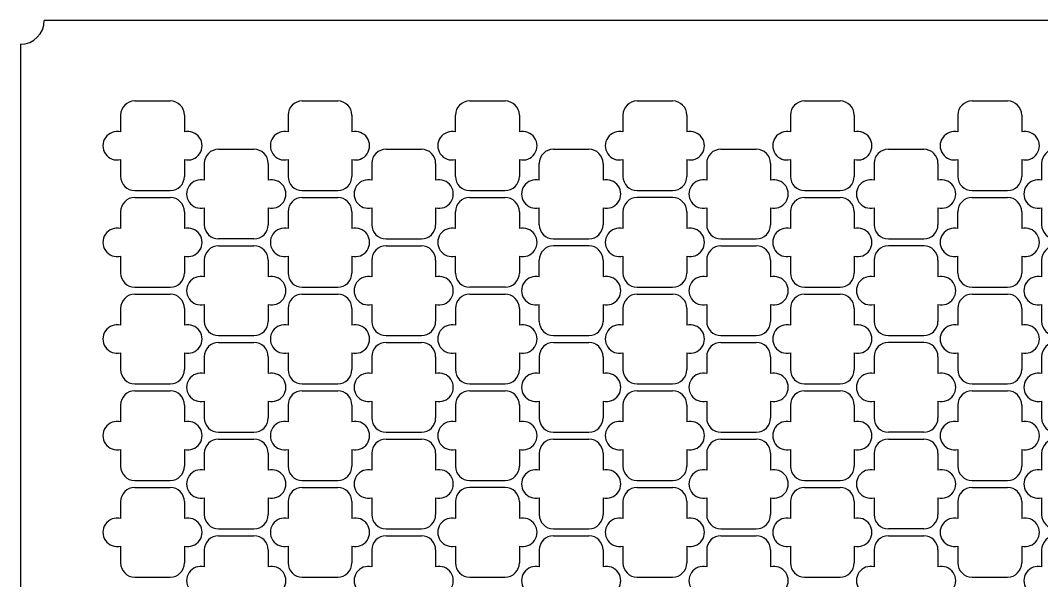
# Model space of a CAD drawing. Header units: millimetres. Extents: x -49 to 54, y -38 to 38.
# Drawn here: x -49.4 to 17, y 1.6 to 38 of the extents above; entities that cross this region are included whole.
import ezdxf

# ---------------------------------------------------------------- set-up
doc = ezdxf.new("R2010")
doc.units = ezdxf.units.MM

msp = doc.modelspace()

# ---------------------------------------------------------------- linework, layer by layer
for p, q in [((-41.964, 32.765), (-39.664, 32.765)), ((-31.08, 32.765), (-28.78, 32.765)), ((-20.197, 32.765), (-17.897, 32.765)), ((-9.313, 32.765), (-7.013, 32.765)), ((1.571, 32.765), (3.871, 32.765)), ((12.455, 32.765), (14.755, 32.765)), ((-42.889, 31.84), (-42.889, 30.745)), ((-38.739, 31.84), (-38.739, 30.745)), ((-32.005, 31.84), (-32.005, 30.745)), ((-27.855, 31.84), (-27.855, 30.745)), ((-21.122, 30.745), (-21.122, 31.84)), ((-16.972, 31.84), (-16.972, 30.745)), ((-10.238, 31.84), (-10.238, 30.745)), ((-6.088, 31.84), (-6.088, 30.745)), ((0.646, 31.84), (0.646, 30.745)), ((4.796, 31.84), (4.796, 30.745)), ((11.53, 31.84), (11.53, 30.745)), ((15.68, 31.84), (15.68, 30.745)), ((-36.522, 29.623), (-34.222, 29.623)), ((-25.638, 29.623), (-23.338, 29.623)), ((-14.755, 29.623), (-12.455, 29.623)), ((-3.871, 29.623), (-1.571, 29.623)), ((7.013, 29.623), (9.313, 29.623)), ((-42.889, 28.95), (-42.889, 27.856)), ((-38.739, 28.95), (-38.739, 27.856)), ((-37.447, 28.698), (-37.447, 27.603)), ((-33.297, 28.698), (-33.297, 27.603)), ((-32.005, 28.95), (-32.005, 27.856)), ((-27.855, 28.95), (-27.855, 27.856)), ((-26.563, 28.698), (-26.563, 27.603)), ((-22.413, 28.698), (-22.413, 27.603)), ((-21.122, 27.856), (-21.122, 28.95)), ((-16.972, 28.95), (-16.972, 27.856)), ((-15.68, 27.603), (-15.68, 28.698)), ((-11.53, 28.698), (-11.53, 27.603)), ((-10.238, 28.95), (-10.238, 27.856)), ((-6.088, 28.95), (-6.088, 27.856)), ((-4.796, 28.698), (-4.796, 27.603)), ((-0.646, 28.698), (-0.646, 27.603)), ((0.646, 28.95), (0.646, 27.856)), ((4.796, 28.95), (4.796, 27.856)), ((6.088, 28.698), (6.088, 27.603)), ((10.238, 28.698), (10.238, 27.603)), ((11.53, 28.95), (11.53, 27.856)), ((15.68, 28.95), (15.68, 27.856)), ((16.972, 28.698), (16.972, 27.603)), ((-41.964, 26.931), (-39.664, 26.931)), ((-31.08, 26.931), (-28.78, 26.931)), ((-20.197, 26.931), (-17.897, 26.931)), ((-9.313, 26.931), (-7.013, 26.931)), ((1.571, 26.931), (3.871, 26.931)), ((12.455, 26.931), (14.755, 26.931)), ((-41.964, 26.481), (-39.664, 26.481)), ((-31.08, 26.481), (-28.78, 26.481)), ((-20.197, 26.481), (-17.897, 26.481)), ((-7.013, 26.481), (-9.313, 26.481)), ((1.571, 26.481), (3.871, 26.481)), ((12.455, 26.481), (14.755, 26.481)), ((-42.889, 25.556), (-42.889, 24.461)), ((-38.739, 25.556), (-38.739, 24.461)), ((-37.447, 25.809), (-37.447, 24.714)), ((-33.297, 25.809), (-33.297, 24.714)), ((-32.005, 25.556), (-32.005, 24.461)), ((-27.855, 25.556), (-27.855, 24.461)), ((-26.563, 25.809), (-26.563, 24.714)), ((-22.413, 25.809), (-22.413, 24.714)), ((-21.122, 24.461), (-21.122, 25.556)), ((-16.972, 25.556), (-16.972, 24.461)), ((-15.68, 24.714), (-15.68, 25.809)), ((-11.53, 25.809), (-11.53, 24.714)), ((-10.238, 25.556), (-10.238, 24.461)), ((-6.088, 25.556), (-6.088, 24.461)), ((-4.796, 25.809), (-4.796, 24.714)), ((-0.646, 25.809), (-0.646, 24.714)), ((0.646, 25.556), (0.646, 24.461)), ((4.796, 25.556), (4.796, 24.461)), ((6.088, 25.809), (6.088, 24.714)), ((10.238, 25.809), (10.238, 24.714)), ((11.53, 24.461), (11.53, 25.556)), ((15.68, 25.556), (15.68, 24.461)), ((16.972, 25.809), (16.972, 24.714)), ((-34.222, 23.789), (-36.522, 23.789)), ((-36.522, 23.339), (-34.222, 23.339)), ((-25.638, 23.789), (-23.338, 23.789)), ((-25.638, 23.339), (-23.338, 23.339)), ((-14.755, 23.789), (-12.455, 23.789)), ((-12.455, 23.339), (-14.755, 23.339)), ((-3.871, 23.789), (-1.571, 23.789)), ((-3.871, 23.339), (-1.571, 23.339)), ((7.013, 23.789), (9.313, 23.789)), ((9.313, 23.339), (7.013, 23.339)), ((-42.889, 22.667), (-42.889, 21.572)), ((-38.739, 22.667), (-38.739, 21.572)), ((-32.005, 22.667), (-32.005, 21.572)), ((-27.855, 22.667), (-27.855, 21.572)), ((-21.122, 21.572), (-21.122, 22.667)), ((-16.972, 22.667), (-16.972, 21.572)), ((-10.238, 22.667), (-10.238, 21.572)), ((-6.088, 22.667), (-6.088, 21.572)), ((0.646, 22.667), (0.646, 21.572)), ((4.796, 22.667), (4.796, 21.572)), ((11.53, 21.572), (11.53, 22.667)), ((15.68, 22.667), (15.68, 21.572)), ((-37.447, 22.414), (-37.447, 21.319)), ((-33.297, 22.414), (-33.297, 21.319)), ((-26.563, 22.414), (-26.563, 21.319)), ((-22.413, 22.414), (-22.413, 21.319)), ((-15.68, 21.319), (-15.68, 22.414)), ((-11.53, 22.414), (-11.53, 21.319)), ((-4.796, 22.414), (-4.796, 21.319)), ((-0.646, 22.414), (-0.646, 21.319)), ((6.088, 22.414), (6.088, 21.319)), ((10.238, 22.414), (10.238, 21.319)), ((16.972, 22.414), (16.972, 21.319)), ((-41.964, 20.647), (-39.664, 20.647)), ((-31.08, 20.647), (-28.78, 20.647)), ((-17.897, 20.647), (-20.197, 20.647)), ((-9.313, 20.647), (-7.013, 20.647)), ((1.571, 20.647), (3.871, 20.647)), ((12.455, 20.647), (14.755, 20.647)), ((-41.964, 20.197), (-39.664, 20.197)), ((-31.08, 20.197), (-28.78, 20.197)), ((-20.197, 20.197), (-17.897, 20.197)), ((-9.313, 20.197), (-7.013, 20.197)), ((1.571, 20.197), (3.871, 20.197)), ((12.455, 20.197), (14.755, 20.197)), ((-42.889, 19.272), (-42.889, 18.177)), ((-38.739, 19.272), (-38.739, 18.177)), ((-37.447, 19.525), (-37.447, 18.43)), ((-33.297, 19.525), (-33.297, 18.43)), ((-32.005, 19.272), (-32.005, 18.177)), ((-27.855, 19.272), (-27.855, 18.177)), ((-26.563, 19.525), (-26.563, 18.43)), ((-22.413, 19.525), (-22.413, 18.43)), ((-21.122, 19.272), (-21.122, 18.177)), ((-16.972, 19.272), (-16.972, 18.177)), ((-15.68, 18.43), (-15.68, 19.525)), ((-11.53, 19.525), (-11.53, 18.43)), ((-10.238, 19.272), (-10.238, 18.177)), ((-6.088, 19.272), (-6.088, 18.177)), ((-4.796, 19.525), (-4.796, 18.43)), ((-0.646, 19.525), (-0.646, 18.43)), ((0.646, 19.272), (0.646, 18.177)), ((4.796, 19.272), (4.796, 18.177)), ((6.088, 19.525), (6.088, 18.43)), ((10.238, 19.525), (10.238, 18.43)), ((11.53, 19.272), (11.53, 18.177)), ((15.68, 19.272), (15.68, 18.177)), ((16.972, 19.525), (16.972, 18.43)), ((-36.522, 17.505), (-34.222, 17.505)), ((-25.638, 17.505), (-23.338, 17.505)), ((-14.755, 17.505), (-12.455, 17.505)), ((-3.871, 17.505), (-1.571, 17.505)), ((7.013, 17.505), (9.313, 17.505)), ((-36.522, 17.055), (-34.222, 17.055)), ((-25.638, 17.055), (-23.338, 17.055)), ((-14.755, 17.055), (-12.455, 17.055)), ((-3.871, 17.055), (-1.571, 17.055)), ((9.313, 17.055), (7.013, 17.055)), ((-42.889, 16.383), (-42.889, 15.288)), ((-38.739, 16.383), (-38.739, 15.288)), ((-37.447, 16.13), (-37.447, 15.036)), ((-33.297, 16.13), (-33.297, 15.036)), ((-32.005, 16.383), (-32.005, 15.288)), ((-27.855, 16.383), (-27.855, 15.288)), ((-26.563, 16.13), (-26.563, 15.036)), ((-22.413, 16.13), (-22.413, 15.036)), ((-21.122, 16.383), (-21.122, 15.288)), ((-16.972, 16.383), (-16.972, 15.288)), ((-15.68, 16.13), (-15.68, 15.036)), ((-11.53, 16.13), (-11.53, 15.036)), ((-10.238, 16.383), (-10.238, 15.288)), ((-6.088, 16.383), (-6.088, 15.288)), ((-4.796, 16.13), (-4.796, 15.036)), ((-0.646, 16.13), (-0.646, 15.036)), ((0.646, 16.383), (0.646, 15.288)), ((4.796, 16.383), (4.796, 15.288)), ((6.088, 16.13), (6.088, 15.036)), ((10.238, 16.13), (10.238, 15.036)), ((11.53, 16.383), (11.53, 15.288)), ((15.68, 16.383), (15.68, 15.288)), ((16.972, 16.13), (16.972, 15.036)), ((-41.964, 14.363), (-39.664, 14.363)), ((-31.08, 14.363), (-28.78, 14.363)), ((-20.197, 14.363), (-17.897, 14.363)), ((-9.313, 14.363), (-7.013, 14.363)), ((1.571, 14.363), (3.871, 14.363)), ((12.455, 14.363), (14.755, 14.363)), ((-41.964, 13.913), (-39.664, 13.913)), ((-31.08, 13.913), (-28.78, 13.913)), ((-20.197, 13.913), (-17.897, 13.913)), ((-9.313, 13.913), (-7.013, 13.913)), ((1.571, 13.913), (3.871, 13.913)), ((12.455, 13.913), (14.755, 13.913)), ((-42.889, 12.988), (-42.889, 11.894)), ((-38.739, 12.988), (-38.739, 11.894)), ((-37.447, 13.241), (-37.447, 12.147)), ((-33.297, 13.241), (-33.297, 12.147)), ((-32.005, 12.988), (-32.005, 11.894)), ((-27.855, 12.988), (-27.855, 11.894)), ((-26.563, 13.241), (-26.563, 12.147)), ((-22.413, 13.241), (-22.413, 12.147)), ((-21.122, 12.988), (-21.122, 11.894)), ((-16.972, 12.988), (-16.972, 11.894)), ((-15.68, 13.241), (-15.68, 12.147)), ((-11.53, 13.241), (-11.53, 12.147)), ((-10.238, 12.988), (-10.238, 11.894)), ((-6.088, 12.988), (-6.088, 11.894)), ((-4.796, 13.241), (-4.796, 12.147)), ((-0.646, 13.241), (-0.646, 12.147)), ((0.646, 12.988), (0.646, 11.894)), ((4.796, 12.988), (4.796, 11.894)), ((6.088, 13.241), (6.088, 12.147)), ((10.238, 13.241), (10.238, 12.147)), ((11.53, 12.988), (11.53, 11.894)), ((15.68, 12.988), (15.68, 11.894)), ((16.972, 13.241), (16.972, 12.147)), ((-36.522, 11.222), (-34.222, 11.222)), ((-36.522, 10.772), (-34.222, 10.772)), ((-25.638, 11.222), (-23.338, 11.222)), ((-25.638, 10.772), (-23.338, 10.772)), ((-14.755, 11.222), (-12.455, 11.222)), ((-14.755, 10.772), (-12.455, 10.772)), ((-3.871, 11.222), (-1.571, 11.222)), ((-3.871, 10.772), (-1.571, 10.772)), ((9.313, 11.222), (7.013, 11.222)), ((7.013, 10.772), (9.313, 10.772)), ((-42.889, 10.099), (-42.889, 9.005)), ((-38.739, 10.099), (-38.739, 9.005)), ((-32.005, 10.099), (-32.005, 9.005)), ((-27.855, 10.099), (-27.855, 9.005)), ((-21.122, 10.099), (-21.122, 9.005)), ((-16.972, 10.099), (-16.972, 9.005)), ((-10.238, 10.099), (-10.238, 9.005)), ((-6.088, 10.099), (-6.088, 9.005)), ((0.646, 10.099), (0.646, 9.005)), ((4.796, 10.099), (4.796, 9.005)), ((11.53, 10.099), (11.53, 9.005)), ((15.68, 10.099), (15.68, 9.005)), ((-37.447, 9.847), (-37.447, 8.752)), ((-33.297, 9.847), (-33.297, 8.752)), ((-26.563, 9.847), (-26.563, 8.752)), ((-22.413, 9.847), (-22.413, 8.752)), ((-15.68, 9.847), (-15.68, 8.752)), ((-11.53, 9.847), (-11.53, 8.752)), ((-4.796, 9.847), (-4.796, 8.752)), ((-0.646, 9.847), (-0.646, 8.752)), ((6.088, 9.847), (6.088, 8.752)), ((10.238, 9.847), (10.238, 8.752)), ((16.972, 9.847), (16.972, 8.752)), ((-41.964, 8.08), (-39.664, 8.08)), ((-31.08, 8.08), (-28.78, 8.08)), ((-20.197, 8.08), (-17.897, 8.08)), ((-9.313, 8.08), (-7.013, 8.08)), ((1.571, 8.08), (3.871, 8.08)), ((12.455, 8.08), (14.755, 8.08)), ((-41.964, 7.63), (-39.664, 7.63)), ((-31.08, 7.63), (-28.78, 7.63)), ((-17.897, 7.63), (-20.197, 7.63)), ((-9.313, 7.63), (-7.013, 7.63)), ((1.571, 7.63), (3.871, 7.63)), ((12.455, 7.63), (14.755, 7.63)), ((-42.889, 6.705), (-42.889, 5.61)), ((-38.739, 6.705), (-38.739, 5.61)), ((-37.447, 6.957), (-37.447, 5.863)), ((-33.297, 6.957), (-33.297, 5.863)), ((-32.005, 6.705), (-32.005, 5.61)), ((-27.855, 6.705), (-27.855, 5.61)), ((-26.563, 6.957), (-26.563, 5.863)), ((-22.413, 6.957), (-22.413, 5.863)), ((-21.122, 6.705), (-21.122, 5.61)), ((-16.972, 6.705), (-16.972, 5.61)), ((-15.68, 6.957), (-15.68, 5.863)), ((-11.53, 6.957), (-11.53, 5.863)), ((-10.238, 6.705), (-10.238, 5.61)), ((-6.088, 6.705), (-6.088, 5.61)), ((-4.796, 6.957), (-4.796, 5.863)), ((-0.646, 6.957), (-0.646, 5.863)), ((0.646, 6.705), (0.646, 5.61)), ((4.796, 6.705), (4.796, 5.61)), ((6.088, 6.957), (6.088, 5.863)), ((10.238, 6.957), (10.238, 5.863)), ((11.53, 6.705), (11.53, 5.61)), ((15.68, 6.705), (15.68, 5.61)), ((16.972, 6.957), (16.972, 5.863)), ((-36.522, 4.938), (-34.222, 4.938)), ((-25.638, 4.938), (-23.338, 4.938)), ((-14.755, 4.938), (-12.455, 4.938)), ((-3.871, 4.938), (-1.571, 4.938)), ((9.313, 4.938), (7.013, 4.938)), ((-36.522, 4.488), (-34.222, 4.488)), ((-25.638, 4.488), (-23.338, 4.488)), ((-14.755, 4.488), (-12.455, 4.488)), ((-3.871, 4.488), (-1.571, 4.488)), ((7.013, 4.488), (9.313, 4.488)), ((-42.889, 3.816), (-42.889, 2.721)), ((-38.739, 3.816), (-38.739, 2.721)), ((-37.447, 3.563), (-37.447, 2.468)), ((-33.297, 3.563), (-33.297, 2.468)), ((-32.005, 3.816), (-32.005, 2.721)), ((-27.855, 3.816), (-27.855, 2.721)), ((-26.563, 3.563), (-26.563, 2.468)), ((-22.413, 3.563), (-22.413, 2.468)), ((-21.122, 3.816), (-21.122, 2.721)), ((-16.972, 3.816), (-16.972, 2.721)), ((-15.68, 3.563), (-15.68, 2.468)), ((-11.53, 3.563), (-11.53, 2.468)), ((-10.238, 3.816), (-10.238, 2.721)), ((-6.088, 3.816), (-6.088, 2.721)), ((-4.796, 3.563), (-4.796, 2.468)), ((-0.646, 3.563), (-0.646, 2.468)), ((0.646, 3.816), (0.646, 2.721)), ((4.796, 3.816), (4.796, 2.721)), ((6.088, 3.563), (6.088, 2.468)), ((10.238, 3.563), (10.238, 2.468)), ((11.53, 3.816), (11.53, 2.721)), ((15.68, 3.816), (15.68, 2.721)), ((16.972, 3.563), (16.972, 2.468)), ((-41.964, 1.796), (-39.664, 1.796)), ((-31.08, 1.796), (-28.78, 1.796)), ((-20.197, 1.796), (-17.897, 1.796)), ((-9.313, 1.796), (-7.013, 1.796)), ((1.571, 1.796), (3.871, 1.796)), ((12.455, 1.796), (14.755, 1.796))]:
    msp.add_line(p, q)
for points in [[(52.85, 38), (-47.85, 38)], [(-49.4, 36.45), (-49.4, -36.45)]]:
    msp.add_lwpolyline(points)
for centre, radius, start, end in [((-49.4, 38), 1.55, 270, 0), ((-41.964, 31.84), 0.925, 90, 180), ((-39.664, 31.84), 0.925, 0, 90), ((-31.08, 31.84), 0.925, 90, 180), ((-28.78, 31.84), 0.925, 0, 90), ((-20.197, 31.84), 0.925, 90, 180), ((-17.897, 31.84), 0.925, 0, 90), ((-9.313, 31.84), 0.925, 90, 180), ((-7.013, 31.84), 0.925, 0, 90), ((1.571, 31.84), 0.925, 90, 180), ((3.871, 31.84), 0.925, 0, 90), ((12.455, 31.84), 0.925, 90, 180), ((14.755, 31.84), 0.925, 0, 90), ((-43.114, 29.848), 0.925, 75.92196, 284.07804), ((-38.514, 29.848), 0.925, 255.92196, 104.07804), ((-32.23, 29.848), 0.925, 75.92196, 284.07804), ((-27.63, 29.848), 0.925, 255.92196, 104.07804), ((-21.347, 29.848), 0.925, 75.92196, 284.07804), ((-16.747, 29.848), 0.925, 255.92196, 104.07804), ((-10.463, 29.848), 0.925, 75.92196, 284.07804), ((-5.863, 29.848), 0.925, 255.92196, 104.07804), ((0.421, 29.848), 0.925, 75.92196, 284.07804), ((5.021, 29.848), 0.925, 255.92196, 104.07804), ((11.305, 29.848), 0.925, 75.92196, 284.07804), ((15.905, 29.848), 0.925, 255.92196, 104.07804), ((-36.522, 28.698), 0.925, 90, 180), ((-34.222, 28.698), 0.925, 0, 90), ((-25.638, 28.698), 0.925, 90, 180), ((-23.338, 28.698), 0.925, 0, 90), ((-14.755, 28.698), 0.925, 90, 180), ((-12.455, 28.698), 0.925, 0, 90), ((-3.871, 28.698), 0.925, 90, 180), ((-1.571, 28.698), 0.925, 0, 90), ((7.013, 28.698), 0.925, 90, 180), ((9.313, 28.698), 0.925, 0, 90), ((17.897, 28.698), 0.925, 90, 180), ((-41.964, 27.856), 0.925, 180, 270), ((-39.664, 27.856), 0.925, 270, 0), ((-37.672, 26.706), 0.925, 75.92196, 284.07804), ((-33.072, 26.706), 0.925, 255.92196, 104.07804), ((-31.08, 27.856), 0.925, 180, 270), ((-28.78, 27.856), 0.925, 270, 0), ((-26.788, 26.706), 0.925, 75.92196, 284.07804), ((-22.188, 26.706), 0.925, 255.92196, 104.07804), ((-20.197, 27.856), 0.925, 180, 270), ((-17.897, 27.856), 0.925, 270, 0), ((-15.905, 26.706), 0.925, 75.92196, 284.07804), ((-11.305, 26.706), 0.925, 255.92196, 104.07804), ((-9.313, 27.856), 0.925, 180, 270), ((-7.013, 27.856), 0.925, 270, 0), ((-5.021, 26.706), 0.925, 75.92196, 284.07804), ((-0.421, 26.706), 0.925, 255.92196, 104.07804), ((1.571, 27.856), 0.925, 180, 270), ((3.871, 27.856), 0.925, 270, 0), ((5.863, 26.706), 0.925, 75.92196, 284.07804), ((10.463, 26.706), 0.925, 255.92196, 104.07804), ((12.455, 27.856), 0.925, 180, 270), ((14.755, 27.856), 0.925, 270, 0), ((16.747, 26.706), 0.925, 75.92196, 284.07804), ((-41.964, 25.556), 0.925, 90, 180), ((-39.664, 25.556), 0.925, 0, 90), ((-31.08, 25.556), 0.925, 90, 180), ((-28.78, 25.556), 0.925, 0, 90), ((-20.197, 25.556), 0.925, 90, 180), ((-17.897, 25.556), 0.925, 0, 90), ((-9.313, 25.556), 0.925, 90, 180), ((-7.013, 25.556), 0.925, 0, 90), ((1.571, 25.556), 0.925, 90, 180), ((3.871, 25.556), 0.925, 0, 90), ((12.455, 25.556), 0.925, 90, 180), ((14.755, 25.556), 0.925, 0, 90), ((-36.522, 24.714), 0.925, 180, 270), ((-34.222, 24.714), 0.925, 270, 0), ((-25.638, 24.714), 0.925, 180, 270), ((-23.338, 24.714), 0.925, 270, 0), ((-14.755, 24.714), 0.925, 180, 270), ((-12.455, 24.714), 0.925, 270, 0), ((-3.871, 24.714), 0.925, 180, 270), ((-1.571, 24.714), 0.925, 270, 0), ((7.013, 24.714), 0.925, 180, 270), ((9.313, 24.714), 0.925, 270, 0), ((17.897, 24.714), 0.925, 180, 270), ((-43.114, 23.564), 0.925, 75.92196, 284.07804), ((-38.514, 23.564), 0.925, 255.92196, 104.07804), ((-32.23, 23.564), 0.925, 75.92196, 284.07804), ((-27.63, 23.564), 0.925, 255.92196, 104.07804), ((-21.347, 23.564), 0.925, 75.92196, 284.07804), ((-16.747, 23.564), 0.925, 255.92196, 104.07804), ((-10.463, 23.564), 0.925, 75.92196, 284.07804), ((-5.863, 23.564), 0.925, 255.92196, 104.07804), ((0.421, 23.564), 0.925, 75.92196, 284.07804), ((5.021, 23.564), 0.925, 255.92196, 104.07804), ((11.305, 23.564), 0.925, 75.92196, 284.07804), ((15.905, 23.564), 0.925, 255.92196, 104.07804), ((-36.522, 22.414), 0.925, 90, 180), ((-34.222, 22.414), 0.925, 0, 90), ((-25.638, 22.414), 0.925, 90, 180), ((-23.338, 22.414), 0.925, 0, 90), ((-14.755, 22.414), 0.925, 90, 180), ((-12.455, 22.414), 0.925, 0, 90), ((-3.871, 22.414), 0.925, 90, 180), ((-1.571, 22.414), 0.925, 0, 90), ((7.013, 22.414), 0.925, 90, 180), ((9.313, 22.414), 0.925, 0, 90), ((17.897, 22.414), 0.925, 90, 180), ((-41.964, 21.572), 0.925, 180, 270), ((-39.664, 21.572), 0.925, 270, 0), ((-37.672, 20.422), 0.925, 75.92196, 284.07804), ((-33.072, 20.422), 0.925, 255.92196, 104.07804), ((-31.08, 21.572), 0.925, 180, 270), ((-28.78, 21.572), 0.925, 270, 0), ((-26.788, 20.422), 0.925, 75.92196, 284.07804), ((-22.188, 20.422), 0.925, 255.92196, 104.07804), ((-20.197, 21.572), 0.925, 180, 270), ((-17.897, 21.572), 0.925, 270, 0), ((-15.905, 20.422), 0.925, 75.92196, 284.07804), ((-11.305, 20.422), 0.925, 255.92196, 104.07804), ((-9.313, 21.572), 0.925, 180, 270), ((-7.013, 21.572), 0.925, 270, 0), ((-5.021, 20.422), 0.925, 75.92196, 284.07804), ((-0.421, 20.422), 0.925, 255.92196, 104.07804), ((1.571, 21.572), 0.925, 180, 270), ((3.871, 21.572), 0.925, 270, 0), ((5.863, 20.422), 0.925, 75.92196, 284.07804), ((10.463, 20.422), 0.925, 255.92196, 104.07804), ((12.455, 21.572), 0.925, 180, 270), ((14.755, 21.572), 0.925, 270, 0), ((16.747, 20.422), 0.925, 75.92196, 284.07804), ((-41.964, 19.272), 0.925, 90, 180), ((-39.664, 19.272), 0.925, 0, 90), ((-31.08, 19.272), 0.925, 90, 180), ((-28.78, 19.272), 0.925, 0, 90), ((-20.197, 19.272), 0.925, 90, 180), ((-17.897, 19.272), 0.925, 0, 90), ((-9.313, 19.272), 0.925, 90, 180), ((-7.013, 19.272), 0.925, 0, 90), ((1.571, 19.272), 0.925, 90, 180), ((3.871, 19.272), 0.925, 0, 90), ((12.455, 19.272), 0.925, 90, 180), ((14.755, 19.272), 0.925, 0, 90), ((-43.114, 17.28), 0.925, 75.92196, 284.07804), ((-38.514, 17.28), 0.925, 255.92196, 104.07804), ((-36.522, 18.43), 0.925, 180, 270), ((-34.222, 18.43), 0.925, 270, 0), ((-32.23, 17.28), 0.925, 75.92196, 284.07804), ((-27.63, 17.28), 0.925, 255.92196, 104.07804), ((-25.638, 18.43), 0.925, 180, 270), ((-23.338, 18.43), 0.925, 270, 0), ((-21.347, 17.28), 0.925, 75.92196, 284.07804), ((-16.747, 17.28), 0.925, 255.92196, 104.07804), ((-14.755, 18.43), 0.925, 180, 270), ((-12.455, 18.43), 0.925, 270, 0), ((-10.463, 17.28), 0.925, 75.92196, 284.07804), ((-5.863, 17.28), 0.925, 255.92196, 104.07804), ((-3.871, 18.43), 0.925, 180, 270), ((-1.571, 18.43), 0.925, 270, 0), ((0.421, 17.28), 0.925, 75.92196, 284.07804), ((5.021, 17.28), 0.925, 255.92196, 104.07804), ((7.013, 18.43), 0.925, 180, 270), ((9.313, 18.43), 0.925, 270, 0), ((11.305, 17.28), 0.925, 75.92196, 284.07804), ((15.905, 17.28), 0.925, 255.92196, 104.07804), ((17.897, 18.43), 0.925, 180, 270), ((-36.522, 16.13), 0.925, 90, 180), ((-34.222, 16.13), 0.925, 0, 90), ((-25.638, 16.13), 0.925, 90, 180), ((-23.338, 16.13), 0.925, 0, 90), ((-14.755, 16.13), 0.925, 90, 180), ((-12.455, 16.13), 0.925, 0, 90), ((-3.871, 16.13), 0.925, 90, 180), ((-1.571, 16.13), 0.925, 0, 90), ((7.013, 16.13), 0.925, 90, 180), ((9.313, 16.13), 0.925, 0, 90), ((17.897, 16.13), 0.925, 90, 180), ((-41.964, 15.288), 0.925, 180, 270), ((-39.664, 15.288), 0.925, 270, 0), ((-31.08, 15.288), 0.925, 180, 270), ((-28.78, 15.288), 0.925, 270, 0), ((-20.197, 15.288), 0.925, 180, 270), ((-17.897, 15.288), 0.925, 270, 0), ((-9.313, 15.288), 0.925, 180, 270), ((-7.013, 15.288), 0.925, 270, 0), ((1.571, 15.288), 0.925, 180, 270), ((3.871, 15.288), 0.925, 270, 0), ((12.455, 15.288), 0.925, 180, 270), ((14.755, 15.288), 0.925, 270, 0), ((-37.672, 14.138), 0.925, 75.92196, 284.07804), ((-33.072, 14.138), 0.925, 255.92196, 104.07804), ((-26.788, 14.138), 0.925, 75.92196, 284.07804), ((-22.188, 14.138), 0.925, 255.92196, 104.07804), ((-15.905, 14.138), 0.925, 75.92196, 284.07804), ((-11.305, 14.138), 0.925, 255.92196, 104.07804), ((-5.021, 14.138), 0.925, 75.92196, 284.07804), ((-0.421, 14.138), 0.925, 255.92196, 104.07804), ((5.863, 14.138), 0.925, 75.92196, 284.07804), ((10.463, 14.138), 0.925, 255.92196, 104.07804), ((16.747, 14.138), 0.925, 75.92196, 284.07804), ((-41.964, 12.988), 0.925, 90, 180), ((-39.664, 12.988), 0.925, 0, 90), ((-31.08, 12.988), 0.925, 90, 180), ((-28.78, 12.988), 0.925, 0, 90), ((-20.197, 12.988), 0.925, 90, 180), ((-17.897, 12.988), 0.925, 0, 90), ((-9.313, 12.988), 0.925, 90, 180), ((-7.013, 12.988), 0.925, 0, 90), ((1.571, 12.988), 0.925, 90, 180), ((3.871, 12.988), 0.925, 0, 90), ((12.455, 12.988), 0.925, 90, 180), ((14.755, 12.988), 0.925, 0, 90), ((-36.522, 12.147), 0.925, 180, 270), ((-34.222, 12.147), 0.925, 270, 0), ((-25.638, 12.147), 0.925, 180, 270), ((-23.338, 12.147), 0.925, 270, 0), ((-14.755, 12.147), 0.925, 180, 270), ((-12.455, 12.147), 0.925, 270, 0), ((-3.871, 12.147), 0.925, 180, 270), ((-1.571, 12.147), 0.925, 270, 0), ((7.013, 12.147), 0.925, 180, 270), ((9.313, 12.147), 0.925, 270, 0), ((17.897, 12.147), 0.925, 180, 270), ((-43.114, 10.997), 0.925, 75.92196, 284.07804), ((-38.514, 10.997), 0.925, 255.92196, 104.07804), ((-32.23, 10.997), 0.925, 75.92196, 284.07804), ((-27.63, 10.997), 0.925, 255.92196, 104.07804), ((-21.347, 10.997), 0.925, 75.92196, 284.07804), ((-16.747, 10.997), 0.925, 255.92196, 104.07804), ((-10.463, 10.997), 0.925, 75.92196, 284.07804), ((-5.863, 10.997), 0.925, 255.92196, 104.07804), ((0.421, 10.997), 0.925, 75.92196, 284.07804), ((5.021, 10.997), 0.925, 255.92196, 104.07804), ((11.305, 10.997), 0.925, 75.92196, 284.07804), ((15.905, 10.997), 0.925, 255.92196, 104.07804), ((-36.522, 9.847), 0.925, 90, 180), ((-34.222, 9.847), 0.925, 0, 90), ((-25.638, 9.847), 0.925, 90, 180), ((-23.338, 9.847), 0.925, 0, 90), ((-14.755, 9.847), 0.925, 90, 180), ((-12.455, 9.847), 0.925, 0, 90), ((-3.871, 9.847), 0.925, 90, 180), ((-1.571, 9.847), 0.925, 0, 90), ((7.013, 9.847), 0.925, 90, 180), ((9.313, 9.847), 0.925, 0, 90), ((17.897, 9.847), 0.925, 90, 180), ((-41.964, 9.005), 0.925, 180, 270), ((-39.664, 9.005), 0.925, 270, 0), ((-37.672, 7.855), 0.925, 75.92196, 284.07804), ((-33.072, 7.855), 0.925, 255.92196, 104.07804), ((-31.08, 9.005), 0.925, 180, 270), ((-28.78, 9.005), 0.925, 270, 0), ((-26.788, 7.855), 0.925, 75.92196, 284.07804), ((-22.188, 7.855), 0.925, 255.92196, 104.07804), ((-20.197, 9.005), 0.925, 180, 270), ((-17.897, 9.005), 0.925, 270, 0), ((-15.905, 7.855), 0.925, 75.92196, 284.07804), ((-11.305, 7.855), 0.925, 255.92196, 104.07804), ((-9.313, 9.005), 0.925, 180, 270), ((-7.013, 9.005), 0.925, 270, 0), ((-5.021, 7.855), 0.925, 75.92196, 284.07804), ((-0.421, 7.855), 0.925, 255.92196, 104.07804), ((1.571, 9.005), 0.925, 180, 270), ((3.871, 9.005), 0.925, 270, 0), ((5.863, 7.855), 0.925, 75.92196, 284.07804), ((10.463, 7.855), 0.925, 255.92196, 104.07804), ((12.455, 9.005), 0.925, 180, 270), ((14.755, 9.005), 0.925, 270, 0), ((16.747, 7.855), 0.925, 75.92196, 284.07804), ((-41.964, 6.705), 0.925, 90, 180), ((-39.664, 6.705), 0.925, 0, 90), ((-31.08, 6.705), 0.925, 90, 180), ((-28.78, 6.705), 0.925, 0, 90), ((-20.197, 6.705), 0.925, 90, 180), ((-17.897, 6.705), 0.925, 0, 90), ((-9.313, 6.705), 0.925, 90, 180), ((-7.013, 6.705), 0.925, 0, 90), ((1.571, 6.705), 0.925, 90, 180), ((3.871, 6.705), 0.925, 0, 90), ((12.455, 6.705), 0.925, 90, 180), ((14.755, 6.705), 0.925, 0, 90), ((-43.114, 4.713), 0.925, 75.92196, 284.07804), ((-38.514, 4.713), 0.925, 255.92196, 104.07804), ((-36.522, 5.863), 0.925, 180, 270), ((-34.222, 5.863), 0.925, 270, 0), ((-32.23, 4.713), 0.925, 75.92196, 284.07804), ((-27.63, 4.713), 0.925, 255.92196, 104.07804), ((-25.638, 5.863), 0.925, 180, 270), ((-23.338, 5.863), 0.925, 270, 0), ((-21.347, 4.713), 0.925, 75.92196, 284.07804), ((-16.747, 4.713), 0.925, 255.92196, 104.07804), ((-14.755, 5.863), 0.925, 180, 270), ((-12.455, 5.863), 0.925, 270, 0), ((-10.463, 4.713), 0.925, 75.92196, 284.07804), ((-5.863, 4.713), 0.925, 255.92196, 104.07804), ((-3.871, 5.863), 0.925, 180, 270), ((-1.571, 5.863), 0.925, 270, 0), ((0.421, 4.713), 0.925, 75.92196, 284.07804), ((5.021, 4.713), 0.925, 255.92196, 104.07804), ((7.013, 5.863), 0.925, 180, 270), ((9.313, 5.863), 0.925, 270, 360), ((11.305, 4.713), 0.925, 75.92196, 284.07804), ((15.905, 4.713), 0.925, 255.92196, 104.07804), ((17.897, 5.863), 0.925, 180, 270), ((-36.522, 3.563), 0.925, 90, 180), ((-34.222, 3.563), 0.925, 0, 90), ((-25.638, 3.563), 0.925, 90, 180), ((-23.338, 3.563), 0.925, 0, 90), ((-14.755, 3.563), 0.925, 90, 180), ((-12.455, 3.563), 0.925, 0, 90), ((-3.871, 3.563), 0.925, 90, 180), ((-1.571, 3.563), 0.925, 0, 90), ((7.013, 3.563), 0.925, 90, 180), ((9.313, 3.563), 0.925, 0, 90), ((17.897, 3.563), 0.925, 90, 180), ((-41.964, 2.721), 0.925, 180, 270), ((-39.664, 2.721), 0.925, 270, 0), ((-31.08, 2.721), 0.925, 180, 270), ((-28.78, 2.721), 0.925, 270, 0), ((-20.197, 2.721), 0.925, 180, 270), ((-17.897, 2.721), 0.925, 270, 0), ((-9.313, 2.721), 0.925, 180, 270), ((-7.013, 2.721), 0.925, 270, 0), ((1.571, 2.721), 0.925, 180, 270), ((3.871, 2.721), 0.925, 270, 0), ((12.455, 2.721), 0.925, 180, 270), ((14.755, 2.721), 0.925, 270, 0), ((-37.672, 1.571), 0.925, 75.92196, 284.07804), ((-33.072, 1.571), 0.925, 255.92196, 104.07804), ((-26.788, 1.571), 0.925, 75.92196, 284.07804), ((-22.188, 1.571), 0.925, 255.92196, 104.07804), ((-15.905, 1.571), 0.925, 75.92196, 284.07804), ((-11.305, 1.571), 0.925, 255.92196, 104.07804), ((-5.021, 1.571), 0.925, 75.92196, 284.07804), ((-0.421, 1.571), 0.925, 255.92196, 104.07804), ((5.863, 1.571), 0.925, 75.92196, 284.07804), ((10.463, 1.571), 0.925, 255.92196, 104.07804), ((16.747, 1.571), 0.925, 75.92196, 284.07804)]:
    msp.add_arc(centre, radius, start, end)

doc.saveas('drawing.dxf')
